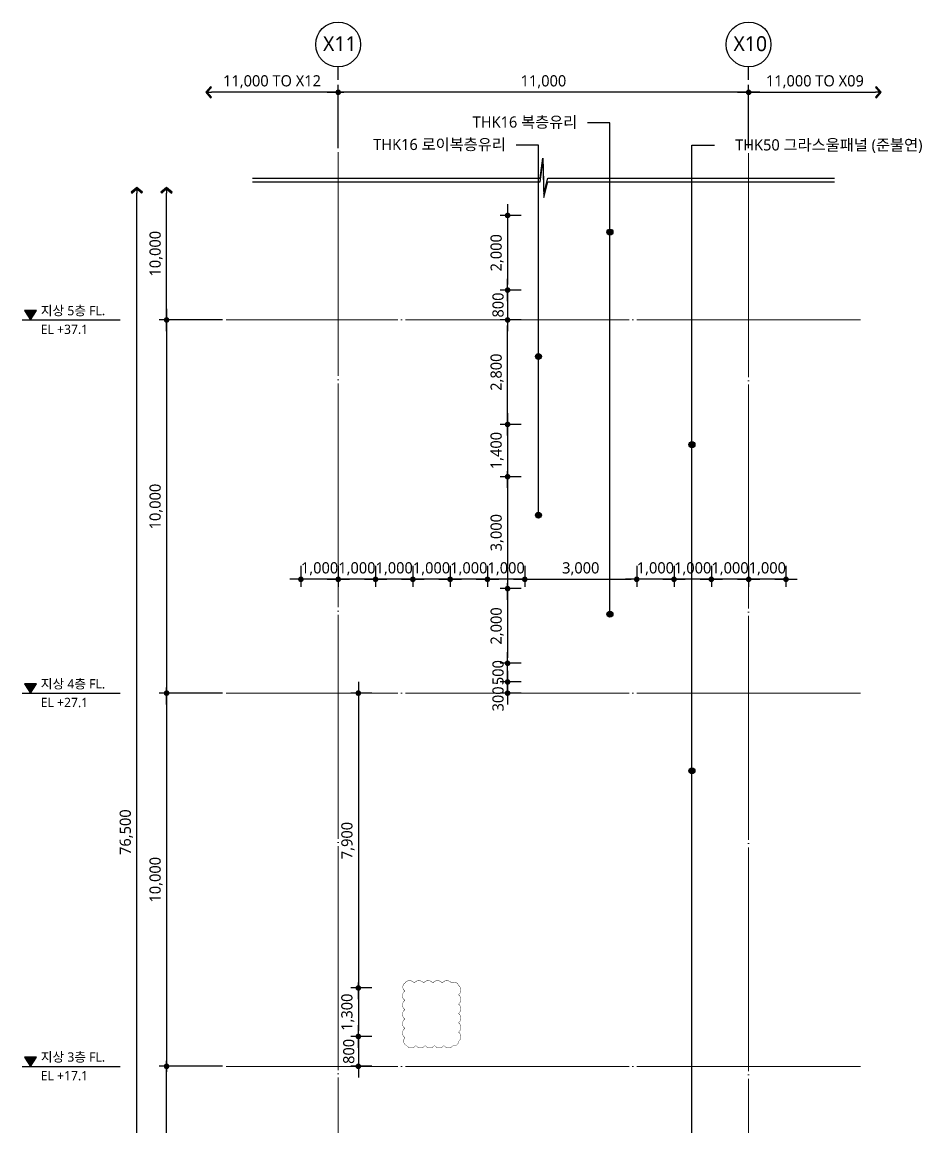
# Model space of a CAD drawing. Header units: millimetres. Extents: x -420989 to -259189, y -1306565 to -1134794.
# Drawn here: x -399923 to -375807, y -1283467 to -1253862 of the extents above; entities that cross this region are included whole.
import ezdxf
from ezdxf.enums import TextEntityAlignment as Align

# ---------------------------------------------------------------- set-up
doc = ezdxf.new("R2010")
doc.units = ezdxf.units.MM
doc.header["$LTSCALE"] = 100
doc.header["$MEASUREMENT"] = 0
doc.linetypes.add('CEN', pattern=[62, 60, -1, 0, -1])
doc.layers.get('0').update_dxf_attribs({"linetype": 'CONTINUOUS'})
for name, color, linetype in [('7-지시선', 7, 'CONTINUOUS'), ('A-DIMS', 7, 'CONTINUOUS'), ('AA-SYMB', 1, 'CONTINUOUS'), ('SYMB', 7, 'CONTINUOUS'), ('TEXT', 4, 'CONTINUOUS')]:
    doc.layers.add(name, color=color, linetype=linetype)
for name, color, linetype, lineweight in [('A-AXIS-BUBL', 7, 'CONTINUOUS', 25), ('A-AXIS-LINE', 1, 'CEN', 15), ('A-MKXS-TEXT1', 3, 'CONTINUOUS', 25), ('A-MKXX-SYMB', 7, 'CONTINUOUS', 25), ('A-XXXX-SYMB', 7, 'CONTINUOUS', 25), ('A-XXXX-TXT2', 3, 'CONTINUOUS', 25), ('REV-202205', 20, 'CONTINUOUS', 25)]:
    doc.layers.add(name, color=color, linetype=linetype, lineweight=lineweight)
doc.styles.add('HY울릉도L', font='')
doc.styles.add('맑은고딕', font='malgun.ttf')
doc.styles.get('HY울릉도L').set_extended_font_data('HYwulM')
doc.dimstyles.new('CDIM', dxfattribs={"dimtxt": 3, "dimasz": 1.5, "dimexe": 2, "dimexo": 1, "dimgap": 1, "dimtad": 1, "dimdec": 0, "dimrnd": 0.5, "dimzin": 0, "dimdsep": 32, "dimlunit": 6, "dimtxsty": 'HY울릉도L', "dimblk1": '_CIDOT', "dimblk2": '_CIDOT', "dimsah": 1, "dimcen": 5.5, "dimclrd": 2, "dimclre": 2, "dimclrt": 7, "dimadec": 0, "dimazin": 0, "dimtfac": 1, "dimtdec": 0, "dimtix": 1, "dimtmove": 2, "dimatfit": 1, "dimldrblk": '_CIDOT', "dimfxl": 1, "dimtolj": 1, "dimtzin": 0, "dimlwd": -1, "dimarcsym": 0})

# ---------------------------------------------------------------- blocks, each defined once
blk = doc.blocks.new('입단면LEVEL1')
at = {"layer": 'SYMB', "linetype": 'ByBlock'}
blk.add_line((0, 0), (26.26, 0), dxfattribs=at)
blk.add_lwpolyline([(0.64, 2.5), (2.24, 0), (3.84, 2.5)], close=True, dxfattribs=at)
blk.add_solid([(0.64, 2.5), (3.84, 2.5), (2.24, 0)], dxfattribs=at)
at = {"layer": 'TEXT', "style": '맑은고딕'}
for tag, p in [('층레벨', (5.03, 1.28)), ('LEVEL', (5.85, -2.99))]:
    blk.add_attdef(tag, p, '', height=2.5, dxfattribs=at)
blk = doc.blocks.new('_CIDOT')
at = {"color": 0, "linetype": 'ByBlock'}
blk.add_line((2, 0), (-1, 0), dxfattribs=at)
at = {"color": 0, "linetype": 'ByBlock', "const_width": 0.5}
blk.add_lwpolyline([(-0.25, 0, 1), (0.25, 0, 1)], format="xyb", close=True, dxfattribs=at)
blk = doc.blocks.new('ARROW2')
blk.add_lwpolyline([(-1, 0.87), (-0.26, 0), (-1, -0.87), (-0.85, -1), (0, 0), (-0.85, 1)], close=True)
for points in [[(-1, 0.87), (-0.85, 1), (-0.26, 0), (0, 0)], [(-0.26, 0), (0, 0), (-1, -0.87), (-0.85, -1)]]:
    blk.add_solid(points)
at = {"layer": 'A-XXXX-SYMB'}
blk.add_line((0, 0), (-1, 0), dxfattribs=at)
blk = doc.blocks.new('*D366')
at = {"layer": 'A-DIMS', "transparency": 16777216}
blk.add_line((-396850, -1292694), (-396850, -1258444), dxfattribs=at)
at = {"layer": 'A-DIMS', "lineweight": -2, "transparency": 16777216}
blk.add_line((-394550, -1292844), (-397050, -1292844), dxfattribs=at)
at = {"layer": 'A-DIMS', "transparency": 16777216, "xscale": 150, "yscale": 150, "zscale": 150}
for name, p, rotation in [('ARROW2', (-396850, -1258294), 90), ('_CIDOT', (-396850, -1292844), 270)]:
    blk.add_blockref(name, p, dxfattribs=dict(at, rotation=rotation))
at = {"layer": 'A-DIMS', "color": 3, "transparency": 16777216, "insert": (-397131, -1275569), "char_height": 300, "attachment_point": 5, "rotation": 90, "style": '맑은고딕'}
blk.add_mtext('\\A1;76,500', dxfattribs=at)
blk = doc.blocks.new('*D367')
at = {"layer": 'A-DIMS', "lineweight": -2, "transparency": 16777216}
for p, q in [((-394550, -1271844), (-396250, -1271844)), ((-394550, -1281844), (-396250, -1281844))]:
    blk.add_line(p, q, dxfattribs=at)
at = {"layer": 'A-DIMS', "transparency": 16777216}
blk.add_line((-396050, -1271994), (-396050, -1281694), dxfattribs=at)
at = {"layer": 'A-DIMS', "transparency": 16777216, "xscale": 150, "yscale": 150, "zscale": 150}
for p, rotation in [((-396050, -1271844), 90), ((-396050, -1281844), 270)]:
    blk.add_blockref('_CIDOT', p, dxfattribs=dict(at, rotation=rotation))
at = {"layer": 'A-DIMS', "color": 3, "transparency": 16777216, "insert": (-396331, -1276844), "char_height": 300, "attachment_point": 5, "rotation": 90, "style": '맑은고딕'}
blk.add_mtext('\\A1;10,000', dxfattribs=at)
blk = doc.blocks.new('*D368')
at = {"layer": 'A-DIMS', "lineweight": -2, "transparency": 16777216}
for p, q in [((-394550, -1261844), (-396250, -1261844)), ((-394550, -1271844), (-396250, -1271844))]:
    blk.add_line(p, q, dxfattribs=at)
at = {"layer": 'A-DIMS', "transparency": 16777216}
blk.add_line((-396050, -1261994), (-396050, -1271694), dxfattribs=at)
at = {"layer": 'A-DIMS', "transparency": 16777216, "xscale": 150, "yscale": 150, "zscale": 150}
for p, rotation in [((-396050, -1261844), 90), ((-396050, -1271844), 270)]:
    blk.add_blockref('_CIDOT', p, dxfattribs=dict(at, rotation=rotation))
at = {"layer": 'A-DIMS', "color": 3, "transparency": 16777216, "insert": (-396331, -1266844), "char_height": 300, "attachment_point": 5, "rotation": 90, "style": '맑은고딕'}
blk.add_mtext('\\A1;10,000', dxfattribs=at)
blk = doc.blocks.new('*D369')
at = {"layer": 'A-DIMS', "transparency": 16777216}
for p, q in [((-386911, -1270894), (-386911, -1270744)), ((-386911, -1271544), (-386911, -1271044)), ((-386911, -1271694), (-386911, -1271844))]:
    blk.add_line(p, q, dxfattribs=at)
at = {"layer": 'A-DIMS', "lineweight": -2, "transparency": 16777216}
for p, q in [((-386550, -1271044), (-387111, -1271044)), ((-386550, -1271544), (-387111, -1271544))]:
    blk.add_line(p, q, dxfattribs=at)
at = {"layer": 'A-DIMS', "transparency": 16777216, "xscale": 150, "yscale": 150, "zscale": 150}
for p, rotation in [((-386911, -1271044), 270), ((-386911, -1271544), 90)]:
    blk.add_blockref('_CIDOT', p, dxfattribs=dict(at, rotation=rotation))
at = {"layer": 'A-DIMS', "color": 3, "transparency": 16777216, "insert": (-387166, -1271294), "char_height": 300, "attachment_point": 5, "rotation": 90, "style": '맑은고딕'}
blk.add_mtext('\\A1;500', dxfattribs=at)
blk = doc.blocks.new('*D370')
at = {"layer": 'A-DIMS', "lineweight": -2, "transparency": 16777216}
for p, q in [((-386550, -1269044), (-387111, -1269044)), ((-386550, -1271044), (-387111, -1271044))]:
    blk.add_line(p, q, dxfattribs=at)
at = {"layer": 'A-DIMS', "transparency": 16777216}
blk.add_line((-386911, -1269194), (-386911, -1270894), dxfattribs=at)
at = {"layer": 'A-DIMS', "transparency": 16777216, "xscale": 150, "yscale": 150, "zscale": 150}
for p, rotation in [((-386911, -1269044), 89.99934910431641), ((-386911, -1271044), 269.9993491043164)]:
    blk.add_blockref('_CIDOT', p, dxfattribs=dict(at, rotation=rotation))
at = {"layer": 'A-DIMS', "color": 3, "transparency": 16777216, "insert": (-387191, -1270044), "char_height": 300, "attachment_point": 5, "rotation": 89.9993, "style": '맑은고딕'}
blk.add_mtext('\\A1;2,000', dxfattribs=at)
blk = doc.blocks.new('*D373')
at = {"layer": 'A-DIMS', "transparency": 16777216}
blk.add_line((-396050, -1261694), (-396050, -1258444), dxfattribs=at)
at = {"layer": 'A-DIMS', "lineweight": -2, "transparency": 16777216}
blk.add_line((-394550, -1261844), (-396250, -1261844), dxfattribs=at)
at = {"layer": 'A-DIMS', "transparency": 16777216, "xscale": 150, "yscale": 150, "zscale": 150}
for name, p, rotation in [('ARROW2', (-396050, -1258294), 90), ('_CIDOT', (-396050, -1261844), 270)]:
    blk.add_blockref(name, p, dxfattribs=dict(at, rotation=rotation))
at = {"layer": 'A-DIMS', "color": 3, "transparency": 16777216, "insert": (-396331, -1260069), "char_height": 300, "attachment_point": 5, "rotation": 90, "style": '맑은고딕'}
blk.add_mtext('\\A1;10,000', dxfattribs=at)
blk = doc.blocks.new('*D374')
at = {"layer": 'A-DIMS', "lineweight": -2, "transparency": 16777216}
for p, q in [((-386550, -1266044), (-387111, -1266044)), ((-386550, -1269044), (-387111, -1269044))]:
    blk.add_line(p, q, dxfattribs=at)
at = {"layer": 'A-DIMS', "transparency": 16777216}
blk.add_line((-386911, -1266194), (-386911, -1268894), dxfattribs=at)
at = {"layer": 'A-DIMS', "transparency": 16777216, "xscale": 150, "yscale": 150, "zscale": 150}
for p, rotation in [((-386911, -1266044), 89.99934910431641), ((-386911, -1269044), 269.9993491043164)]:
    blk.add_blockref('_CIDOT', p, dxfattribs=dict(at, rotation=rotation))
at = {"layer": 'A-DIMS', "color": 3, "transparency": 16777216, "insert": (-387191, -1267544), "char_height": 300, "attachment_point": 5, "rotation": 89.9993, "style": '맑은고딕'}
blk.add_mtext('\\A1;3,000', dxfattribs=at)
blk = doc.blocks.new('*D375')
at = {"layer": 'A-DIMS', "lineweight": -2, "transparency": 16777216}
for p, q in [((-386550, -1264644), (-387111, -1264644)), ((-386550, -1266044), (-387111, -1266044))]:
    blk.add_line(p, q, dxfattribs=at)
at = {"layer": 'A-DIMS', "transparency": 16777216}
blk.add_line((-386911, -1264794), (-386911, -1265894), dxfattribs=at)
at = {"layer": 'A-DIMS', "transparency": 16777216, "xscale": 150, "yscale": 150, "zscale": 150}
for p, rotation in [((-386911, -1264644), 89.99934910431641), ((-386911, -1266044), 269.9993491043164)]:
    blk.add_blockref('_CIDOT', p, dxfattribs=dict(at, rotation=rotation))
at = {"layer": 'A-DIMS', "color": 3, "transparency": 16777216, "insert": (-387192, -1265344), "char_height": 300, "attachment_point": 5, "rotation": 89.9993, "style": '맑은고딕'}
blk.add_mtext('\\A1;1,400', dxfattribs=at)
blk = doc.blocks.new('*D376')
at = {"layer": 'A-DIMS', "lineweight": -2, "transparency": 16777216}
for p, q in [((-386550, -1261844), (-387111, -1261844)), ((-386550, -1264644), (-387111, -1264644))]:
    blk.add_line(p, q, dxfattribs=at)
at = {"layer": 'A-DIMS', "transparency": 16777216}
blk.add_line((-386911, -1264494), (-386911, -1261994), dxfattribs=at)
at = {"layer": 'A-DIMS', "transparency": 16777216, "xscale": 150, "yscale": 150, "zscale": 150}
for p, rotation in [((-386911, -1261844), 90), ((-386911, -1264644), 270)]:
    blk.add_blockref('_CIDOT', p, dxfattribs=dict(at, rotation=rotation))
at = {"layer": 'A-DIMS', "color": 3, "transparency": 16777216, "insert": (-387191, -1263244), "char_height": 300, "attachment_point": 5, "rotation": 90, "style": '맑은고딕'}
blk.add_mtext('\\A1;2,800', dxfattribs=at)
blk = doc.blocks.new('*D377')
at = {"layer": 'A-DIMS', "lineweight": -2, "transparency": 16777216}
for p, q in [((-386550, -1259044), (-387111, -1259044)), ((-386550, -1261044), (-387111, -1261044))]:
    blk.add_line(p, q, dxfattribs=at)
at = {"layer": 'A-DIMS', "transparency": 16777216}
blk.add_line((-386911, -1259194), (-386911, -1260894), dxfattribs=at)
at = {"layer": 'A-DIMS', "transparency": 16777216, "xscale": 150, "yscale": 150, "zscale": 150}
for p, rotation in [((-386911, -1259044), 89.99934910431641), ((-386911, -1261044), 269.9993491043164)]:
    blk.add_blockref('_CIDOT', p, dxfattribs=dict(at, rotation=rotation))
at = {"layer": 'A-DIMS', "color": 3, "transparency": 16777216, "insert": (-387191, -1260044), "char_height": 300, "attachment_point": 5, "rotation": 89.9993, "style": '맑은고딕'}
blk.add_mtext('\\A1;2,000', dxfattribs=at)
blk = doc.blocks.new('*D378')
at = {"layer": 'A-DIMS', "lineweight": -2, "transparency": 16777216}
for p, q in [((-391450, -1257244), (-391450, -1255544)), ((-380450, -1257244), (-380450, -1255544))]:
    blk.add_line(p, q, dxfattribs=at)
at = {"layer": 'A-DIMS', "transparency": 16777216}
blk.add_line((-380600, -1255744), (-391300, -1255744), dxfattribs=at)
at = {"layer": 'A-DIMS', "transparency": 16777216, "xscale": 150, "yscale": 150, "zscale": 150, "rotation": 180}
blk.add_blockref('_CIDOT', (-391450, -1255744), dxfattribs=at)
at = {"layer": 'A-DIMS', "transparency": 16777216, "xscale": 150, "yscale": 150, "zscale": 150}
blk.add_blockref('_CIDOT', (-380450, -1255744), dxfattribs=at)
at = {"layer": 'A-DIMS', "color": 3, "transparency": 16777216, "insert": (-385950, -1255463), "char_height": 300, "attachment_point": 5, "style": '맑은고딕'}
blk.add_mtext('\\A1;11,000', dxfattribs=at)
blk = doc.blocks.new('*D379')
at = {"layer": 'A-DIMS', "lineweight": -2, "transparency": 16777216}
for p, q in [((-383450, -1268434), (-383450, -1268994)), ((-382450, -1268434), (-382450, -1268994))]:
    blk.add_line(p, q, dxfattribs=at)
at = {"layer": 'A-DIMS', "transparency": 16777216}
for p, q in [((-383600, -1268794), (-383750, -1268794)), ((-382450, -1268794), (-383450, -1268794)), ((-382300, -1268794), (-382150, -1268794))]:
    blk.add_line(p, q, dxfattribs=at)
at = {"layer": 'A-DIMS', "transparency": 16777216, "xscale": 150, "yscale": 150, "zscale": 150}
blk.add_blockref('_CIDOT', (-383450, -1268794), dxfattribs=at)
at = {"layer": 'A-DIMS', "transparency": 16777216, "xscale": 150, "yscale": 150, "zscale": 150, "rotation": 180}
blk.add_blockref('_CIDOT', (-382450, -1268794), dxfattribs=at)
at = {"layer": 'A-DIMS', "color": 3, "transparency": 16777216, "insert": (-382950, -1268513), "char_height": 300, "attachment_point": 5, "style": '맑은고딕'}
blk.add_mtext('\\A1;1,000', dxfattribs=at)
blk = doc.blocks.new('*D380')
at = {"layer": 'A-DIMS', "lineweight": -2, "transparency": 16777216}
for p, q in [((-386450, -1268434), (-386450, -1268994)), ((-383450, -1268434), (-383450, -1268994))]:
    blk.add_line(p, q, dxfattribs=at)
at = {"layer": 'A-DIMS', "transparency": 16777216}
blk.add_line((-386300, -1268794), (-383600, -1268794), dxfattribs=at)
at = {"layer": 'A-DIMS', "transparency": 16777216, "xscale": 150, "yscale": 150, "zscale": 150, "rotation": 180}
blk.add_blockref('_CIDOT', (-386450, -1268794), dxfattribs=at)
at = {"layer": 'A-DIMS', "transparency": 16777216, "xscale": 150, "yscale": 150, "zscale": 150}
blk.add_blockref('_CIDOT', (-383450, -1268794), dxfattribs=at)
at = {"layer": 'A-DIMS', "color": 3, "transparency": 16777216, "insert": (-384950, -1268514), "char_height": 300, "attachment_point": 5, "style": '맑은고딕'}
blk.add_mtext('\\A1;3,000', dxfattribs=at)
blk = doc.blocks.new('*D381')
at = {"layer": 'A-DIMS', "lineweight": -2, "transparency": 16777216}
for p, q in [((-382450, -1268434), (-382450, -1268994)), ((-381450, -1268434), (-381450, -1268994))]:
    blk.add_line(p, q, dxfattribs=at)
at = {"layer": 'A-DIMS', "transparency": 16777216}
for p, q in [((-382600, -1268794), (-382750, -1268794)), ((-381450, -1268794), (-382450, -1268794)), ((-381300, -1268794), (-381150, -1268794))]:
    blk.add_line(p, q, dxfattribs=at)
at = {"layer": 'A-DIMS', "transparency": 16777216, "xscale": 150, "yscale": 150, "zscale": 150}
blk.add_blockref('_CIDOT', (-382450, -1268794), dxfattribs=at)
at = {"layer": 'A-DIMS', "transparency": 16777216, "xscale": 150, "yscale": 150, "zscale": 150, "rotation": 180}
blk.add_blockref('_CIDOT', (-381450, -1268794), dxfattribs=at)
at = {"layer": 'A-DIMS', "color": 3, "transparency": 16777216, "insert": (-381950, -1268513), "char_height": 300, "attachment_point": 5, "style": '맑은고딕'}
blk.add_mtext('\\A1;1,000', dxfattribs=at)
blk = doc.blocks.new('*D382')
at = {"layer": 'A-DIMS', "lineweight": -2, "transparency": 16777216}
for p, q in [((-381450, -1268434), (-381450, -1268994)), ((-380450, -1268434), (-380450, -1268994))]:
    blk.add_line(p, q, dxfattribs=at)
at = {"layer": 'A-DIMS', "transparency": 16777216}
for p, q in [((-381600, -1268794), (-381750, -1268794)), ((-380450, -1268794), (-381450, -1268794)), ((-380300, -1268794), (-380150, -1268794))]:
    blk.add_line(p, q, dxfattribs=at)
at = {"layer": 'A-DIMS', "transparency": 16777216, "xscale": 150, "yscale": 150, "zscale": 150}
blk.add_blockref('_CIDOT', (-381450, -1268794), dxfattribs=at)
at = {"layer": 'A-DIMS', "transparency": 16777216, "xscale": 150, "yscale": 150, "zscale": 150, "rotation": 180}
blk.add_blockref('_CIDOT', (-380450, -1268794), dxfattribs=at)
at = {"layer": 'A-DIMS', "color": 3, "transparency": 16777216, "insert": (-380950, -1268513), "char_height": 300, "attachment_point": 5, "style": '맑은고딕'}
blk.add_mtext('\\A1;1,000', dxfattribs=at)
blk = doc.blocks.new('*D383')
at = {"layer": 'A-DIMS', "lineweight": -2, "transparency": 16777216}
for p, q in [((-380450, -1268434), (-380450, -1268994)), ((-379450, -1268434), (-379450, -1268994))]:
    blk.add_line(p, q, dxfattribs=at)
at = {"layer": 'A-DIMS', "transparency": 16777216}
for p, q in [((-380600, -1268794), (-380750, -1268794)), ((-379450, -1268794), (-380450, -1268794)), ((-379300, -1268794), (-379150, -1268794))]:
    blk.add_line(p, q, dxfattribs=at)
at = {"layer": 'A-DIMS', "transparency": 16777216, "xscale": 150, "yscale": 150, "zscale": 150}
blk.add_blockref('_CIDOT', (-380450, -1268794), dxfattribs=at)
at = {"layer": 'A-DIMS', "transparency": 16777216, "xscale": 150, "yscale": 150, "zscale": 150, "rotation": 180}
blk.add_blockref('_CIDOT', (-379450, -1268794), dxfattribs=at)
at = {"layer": 'A-DIMS', "color": 3, "transparency": 16777216, "insert": (-379950, -1268513), "char_height": 300, "attachment_point": 5, "style": '맑은고딕'}
blk.add_mtext('\\A1;1,000', dxfattribs=at)
blk = doc.blocks.new('*D384')
at = {"layer": 'A-DIMS', "lineweight": -2, "transparency": 16777216}
for p, q in [((-390450, -1268434), (-390450, -1268994)), ((-389450, -1268434), (-389450, -1268994))]:
    blk.add_line(p, q, dxfattribs=at)
at = {"layer": 'A-DIMS', "transparency": 16777216}
for p, q in [((-390600, -1268794), (-390750, -1268794)), ((-389450, -1268794), (-390450, -1268794)), ((-389300, -1268794), (-389150, -1268794))]:
    blk.add_line(p, q, dxfattribs=at)
at = {"layer": 'A-DIMS', "transparency": 16777216, "xscale": 150, "yscale": 150, "zscale": 150}
blk.add_blockref('_CIDOT', (-390450, -1268794), dxfattribs=at)
at = {"layer": 'A-DIMS', "transparency": 16777216, "xscale": 150, "yscale": 150, "zscale": 150, "rotation": 180}
blk.add_blockref('_CIDOT', (-389450, -1268794), dxfattribs=at)
at = {"layer": 'A-DIMS', "color": 3, "transparency": 16777216, "insert": (-389950, -1268513), "char_height": 300, "attachment_point": 5, "style": '맑은고딕'}
blk.add_mtext('\\A1;1,000', dxfattribs=at)
blk = doc.blocks.new('*D385')
at = {"layer": 'A-DIMS', "lineweight": -2, "transparency": 16777216}
for p, q in [((-389450, -1268434), (-389450, -1268994)), ((-388450, -1268434), (-388450, -1268994))]:
    blk.add_line(p, q, dxfattribs=at)
at = {"layer": 'A-DIMS', "transparency": 16777216}
for p, q in [((-389600, -1268794), (-389750, -1268794)), ((-388450, -1268794), (-389450, -1268794)), ((-388300, -1268794), (-388150, -1268794))]:
    blk.add_line(p, q, dxfattribs=at)
at = {"layer": 'A-DIMS', "transparency": 16777216, "xscale": 150, "yscale": 150, "zscale": 150}
blk.add_blockref('_CIDOT', (-389450, -1268794), dxfattribs=at)
at = {"layer": 'A-DIMS', "transparency": 16777216, "xscale": 150, "yscale": 150, "zscale": 150, "rotation": 180}
blk.add_blockref('_CIDOT', (-388450, -1268794), dxfattribs=at)
at = {"layer": 'A-DIMS', "color": 3, "transparency": 16777216, "insert": (-388950, -1268513), "char_height": 300, "attachment_point": 5, "style": '맑은고딕'}
blk.add_mtext('\\A1;1,000', dxfattribs=at)
blk = doc.blocks.new('*D386')
at = {"layer": 'A-DIMS', "lineweight": -2, "transparency": 16777216}
for p, q in [((-388450, -1268434), (-388450, -1268994)), ((-387450, -1268434), (-387450, -1268994))]:
    blk.add_line(p, q, dxfattribs=at)
at = {"layer": 'A-DIMS', "transparency": 16777216}
for p, q in [((-388600, -1268794), (-388750, -1268794)), ((-387450, -1268794), (-388450, -1268794)), ((-387300, -1268794), (-387150, -1268794))]:
    blk.add_line(p, q, dxfattribs=at)
at = {"layer": 'A-DIMS', "transparency": 16777216, "xscale": 150, "yscale": 150, "zscale": 150}
blk.add_blockref('_CIDOT', (-388450, -1268794), dxfattribs=at)
at = {"layer": 'A-DIMS', "transparency": 16777216, "xscale": 150, "yscale": 150, "zscale": 150, "rotation": 180}
blk.add_blockref('_CIDOT', (-387450, -1268794), dxfattribs=at)
at = {"layer": 'A-DIMS', "color": 3, "transparency": 16777216, "insert": (-387950, -1268513), "char_height": 300, "attachment_point": 5, "style": '맑은고딕'}
blk.add_mtext('\\A1;1,000', dxfattribs=at)
blk = doc.blocks.new('*D403')
at = {"layer": 'A-DIMS', "transparency": 16777216}
for p, q in [((-386911, -1271394), (-386911, -1271244)), ((-386911, -1271544), (-386911, -1271844)), ((-386911, -1271994), (-386911, -1272144))]:
    blk.add_line(p, q, dxfattribs=at)
at = {"layer": 'A-DIMS', "lineweight": -2, "transparency": 16777216}
for p, q in [((-386550, -1271544), (-387111, -1271544)), ((-386550, -1271844), (-387111, -1271844))]:
    blk.add_line(p, q, dxfattribs=at)
at = {"layer": 'A-DIMS', "transparency": 16777216, "xscale": 150, "yscale": 150, "zscale": 150}
for p, rotation in [((-386911, -1271544), 270), ((-386911, -1271844), 90)]:
    blk.add_blockref('_CIDOT', p, dxfattribs=dict(at, rotation=rotation))
at = {"layer": 'A-DIMS', "color": 3, "transparency": 16777216, "insert": (-387166, -1271999), "char_height": 300, "attachment_point": 5, "rotation": 90, "style": '맑은고딕'}
blk.add_mtext('\\A1;300', dxfattribs=at)
blk = doc.blocks.new('*D404')
at = {"layer": 'A-DIMS', "lineweight": -2, "transparency": 16777216}
for p, q in [((-391450, -1268434), (-391450, -1268994)), ((-390450, -1268434), (-390450, -1268994))]:
    blk.add_line(p, q, dxfattribs=at)
at = {"layer": 'A-DIMS', "transparency": 16777216}
for p, q in [((-391600, -1268794), (-391750, -1268794)), ((-390450, -1268794), (-391450, -1268794)), ((-390300, -1268794), (-390150, -1268794))]:
    blk.add_line(p, q, dxfattribs=at)
at = {"layer": 'A-DIMS', "transparency": 16777216, "xscale": 150, "yscale": 150, "zscale": 150}
blk.add_blockref('_CIDOT', (-391450, -1268794), dxfattribs=at)
at = {"layer": 'A-DIMS', "transparency": 16777216, "xscale": 150, "yscale": 150, "zscale": 150, "rotation": 180}
blk.add_blockref('_CIDOT', (-390450, -1268794), dxfattribs=at)
at = {"layer": 'A-DIMS', "color": 3, "transparency": 16777216, "insert": (-390950, -1268513), "char_height": 300, "attachment_point": 5, "style": '맑은고딕'}
blk.add_mtext('\\A1;1,000', dxfattribs=at)
blk = doc.blocks.new('*D405')
at = {"layer": 'A-DIMS', "lineweight": -2, "transparency": 16777216}
for p, q in [((-392450, -1268434), (-392450, -1268994)), ((-391450, -1268434), (-391450, -1268994))]:
    blk.add_line(p, q, dxfattribs=at)
at = {"layer": 'A-DIMS', "transparency": 16777216}
for p, q in [((-392600, -1268794), (-392750, -1268794)), ((-391450, -1268794), (-392450, -1268794)), ((-391300, -1268794), (-391150, -1268794))]:
    blk.add_line(p, q, dxfattribs=at)
at = {"layer": 'A-DIMS', "transparency": 16777216, "xscale": 150, "yscale": 150, "zscale": 150}
blk.add_blockref('_CIDOT', (-392450, -1268794), dxfattribs=at)
at = {"layer": 'A-DIMS', "transparency": 16777216, "xscale": 150, "yscale": 150, "zscale": 150, "rotation": 180}
blk.add_blockref('_CIDOT', (-391450, -1268794), dxfattribs=at)
at = {"layer": 'A-DIMS', "color": 3, "transparency": 16777216, "insert": (-391950, -1268513), "char_height": 300, "attachment_point": 5, "style": '맑은고딕'}
blk.add_mtext('\\A1;1,000', dxfattribs=at)
blk = doc.blocks.new('*D362')
at = {"layer": 'A-DIMS', "lineweight": -2, "transparency": 16777216}
blk.add_line((-380450, -1257244), (-380450, -1255544), dxfattribs=at)
at = {"layer": 'A-DIMS', "transparency": 16777216}
blk.add_line((-380300, -1255744), (-377050, -1255744), dxfattribs=at)
at = {"layer": 'A-DIMS', "transparency": 16777216, "xscale": 150, "yscale": 150, "zscale": 150, "rotation": 180}
blk.add_blockref('_CIDOT', (-380450, -1255744), dxfattribs=at)
at = {"layer": 'A-DIMS', "transparency": 16777216, "xscale": 150, "yscale": 150, "zscale": 150}
blk.add_blockref('ARROW2', (-376900, -1255744), dxfattribs=at)
at = {"layer": 'A-DIMS', "color": 3, "transparency": 16777216, "insert": (-378675, -1255463), "char_height": 300, "attachment_point": 5, "style": '맑은고딕'}
blk.add_mtext('\\A1;11,000 TO X09', dxfattribs=at)
blk = doc.blocks.new('*D363')
at = {"layer": 'A-DIMS', "transparency": 16777216}
blk.add_line((-391600, -1255744), (-394850, -1255744), dxfattribs=at)
at = {"layer": 'A-DIMS', "lineweight": -2, "transparency": 16777216}
blk.add_line((-391450, -1257244), (-391450, -1255544), dxfattribs=at)
at = {"layer": 'A-DIMS', "transparency": 16777216, "xscale": 150, "yscale": 150, "zscale": 150, "rotation": 180}
blk.add_blockref('ARROW2', (-395000, -1255744), dxfattribs=at)
at = {"layer": 'A-DIMS', "transparency": 16777216, "xscale": 150, "yscale": 150, "zscale": 150}
blk.add_blockref('_CIDOT', (-391450, -1255744), dxfattribs=at)
at = {"layer": 'A-DIMS', "color": 3, "transparency": 16777216, "insert": (-393225, -1255463), "char_height": 300, "attachment_point": 5, "style": '맑은고딕'}
blk.add_mtext('\\A1;11,000 TO X12', dxfattribs=at)
blk = doc.blocks.new('*D364')
at = {"layer": 'A-DIMS', "transparency": 16777216}
for p, q in [((-386911, -1260894), (-386911, -1260744)), ((-386911, -1261044), (-386911, -1261844)), ((-386911, -1261994), (-386911, -1262144))]:
    blk.add_line(p, q, dxfattribs=at)
at = {"layer": 'A-DIMS', "lineweight": -2, "transparency": 16777216}
for p, q in [((-386550, -1261044), (-387111, -1261044)), ((-386550, -1261844), (-387111, -1261844))]:
    blk.add_line(p, q, dxfattribs=at)
at = {"layer": 'A-DIMS', "transparency": 16777216, "xscale": 150, "yscale": 150, "zscale": 150}
for p, rotation in [((-386911, -1261044), 269.9993491043164), ((-386911, -1261844), 89.99934910431644)]:
    blk.add_blockref('_CIDOT', p, dxfattribs=dict(at, rotation=rotation))
at = {"layer": 'A-DIMS', "color": 3, "transparency": 16777216, "insert": (-387166, -1261444), "char_height": 300, "attachment_point": 5, "rotation": 89.9993, "style": '맑은고딕'}
blk.add_mtext('\\A1;800', dxfattribs=at)
blk = doc.blocks.new('*D302')
at = {"layer": 'A-DIMS', "lineweight": -2, "transparency": 16777216}
for p, q in [((-394550, -1281844), (-396250, -1281844)), ((-394550, -1287594), (-396250, -1287594))]:
    blk.add_line(p, q, dxfattribs=at)
at = {"layer": 'A-DIMS', "transparency": 16777216}
blk.add_line((-396050, -1287444), (-396050, -1281994), dxfattribs=at)
at = {"layer": 'A-DIMS', "transparency": 16777216, "xscale": 150, "yscale": 150, "zscale": 150}
for p, rotation in [((-396050, -1281844), 90), ((-396050, -1287594), 270)]:
    blk.add_blockref('_CIDOT', p, dxfattribs=dict(at, rotation=rotation))
at = {"layer": 'A-DIMS', "color": 3, "transparency": 16777216, "insert": (-396331, -1284719), "char_height": 300, "attachment_point": 5, "rotation": 90, "style": '맑은고딕'}
blk.add_mtext('\\A1;5,750', dxfattribs=at)
blk = doc.blocks.new('*D298')
at = {"layer": 'A-DIMS', "lineweight": -2, "transparency": 16777216}
for p, q in [((-387450, -1268434), (-387450, -1268994)), ((-386450, -1268434), (-386450, -1268994))]:
    blk.add_line(p, q, dxfattribs=at)
at = {"layer": 'A-DIMS', "transparency": 16777216}
for p, q in [((-387600, -1268794), (-387750, -1268794)), ((-386450, -1268794), (-387450, -1268794)), ((-386300, -1268794), (-386150, -1268794))]:
    blk.add_line(p, q, dxfattribs=at)
at = {"layer": 'A-DIMS', "transparency": 16777216, "xscale": 150, "yscale": 150, "zscale": 150}
blk.add_blockref('_CIDOT', (-387450, -1268794), dxfattribs=at)
at = {"layer": 'A-DIMS', "transparency": 16777216, "xscale": 150, "yscale": 150, "zscale": 150, "rotation": 180}
blk.add_blockref('_CIDOT', (-386450, -1268794), dxfattribs=at)
at = {"layer": 'A-DIMS', "color": 3, "transparency": 16777216, "insert": (-386950, -1268513), "char_height": 300, "attachment_point": 5, "style": '맑은고딕'}
blk.add_mtext('\\A1;1,000', dxfattribs=at)
blk = doc.blocks.new('*D299')
at = {"layer": 'A-DIMS', "transparency": 16777216}
for p, q in [((-390911, -1280894), (-390911, -1280744)), ((-390911, -1281044), (-390911, -1281844)), ((-390911, -1281994), (-390911, -1282144))]:
    blk.add_line(p, q, dxfattribs=at)
at = {"layer": 'A-DIMS', "lineweight": -2, "transparency": 16777216}
for p, q in [((-390550, -1281044), (-391111, -1281044)), ((-390550, -1281844), (-391111, -1281844))]:
    blk.add_line(p, q, dxfattribs=at)
at = {"layer": 'A-DIMS', "transparency": 16777216, "xscale": 150, "yscale": 150, "zscale": 150}
for p, rotation in [((-390911, -1281044), 270), ((-390911, -1281844), 90)]:
    blk.add_blockref('_CIDOT', p, dxfattribs=dict(at, rotation=rotation))
at = {"layer": 'A-DIMS', "color": 3, "transparency": 16777216, "insert": (-391166, -1281444), "char_height": 300, "attachment_point": 5, "rotation": 90, "style": '맑은고딕'}
blk.add_mtext('\\A1;800', dxfattribs=at)
blk = doc.blocks.new('*D300')
at = {"layer": 'A-DIMS', "lineweight": -2, "transparency": 16777216}
for p, q in [((-390550, -1279744), (-391111, -1279744)), ((-390550, -1281044), (-391111, -1281044))]:
    blk.add_line(p, q, dxfattribs=at)
at = {"layer": 'A-DIMS', "transparency": 16777216}
blk.add_line((-390911, -1279894), (-390911, -1280894), dxfattribs=at)
at = {"layer": 'A-DIMS', "transparency": 16777216, "xscale": 150, "yscale": 150, "zscale": 150}
for p, rotation in [((-390911, -1279744), 90), ((-390911, -1281044), 270)]:
    blk.add_blockref('_CIDOT', p, dxfattribs=dict(at, rotation=rotation))
at = {"layer": 'A-DIMS', "color": 3, "transparency": 16777216, "insert": (-391192, -1280394), "char_height": 300, "attachment_point": 5, "rotation": 90, "style": '맑은고딕'}
blk.add_mtext('\\A1;1,300', dxfattribs=at)
blk = doc.blocks.new('*D301')
at = {"layer": 'A-DIMS', "lineweight": -2, "transparency": 16777216}
for p, q in [((-390550, -1271844), (-391111, -1271844)), ((-390550, -1279744), (-391111, -1279744))]:
    blk.add_line(p, q, dxfattribs=at)
at = {"layer": 'A-DIMS', "transparency": 16777216}
blk.add_line((-390911, -1271994), (-390911, -1279594), dxfattribs=at)
at = {"layer": 'A-DIMS', "transparency": 16777216, "xscale": 150, "yscale": 150, "zscale": 150}
for p, rotation in [((-390911, -1271844), 90), ((-390911, -1279744), 270)]:
    blk.add_blockref('_CIDOT', p, dxfattribs=dict(at, rotation=rotation))
at = {"layer": 'A-DIMS', "color": 3, "transparency": 16777216, "insert": (-391191, -1275794), "char_height": 300, "attachment_point": 5, "rotation": 90, "style": '맑은고딕'}
blk.add_mtext('\\A1;7,900', dxfattribs=at)

msp = doc.modelspace()

# ---------------------------------------------------------------- hatches: boundary and pattern name
at = {"layer": 'A-MKXX-SYMB'}
h = msp.add_hatch(color=256, dxfattribs=at)
edge = h.paths.add_edge_path()
edge.add_arc((-384168.5, -1259489.6), 80, 0, 360)
h = msp.add_hatch(color=256, dxfattribs=at)
edge = h.paths.add_edge_path()
edge.add_arc((-386082.8, -1262822.6), 80, 0, 360)
h = msp.add_hatch(color=256, dxfattribs=at)
edge = h.paths.add_edge_path()
edge.add_arc((-381969.3, -1265184.6), 80, 0, 360)
h = msp.add_hatch(color=256, dxfattribs=at)
edge = h.paths.add_edge_path()
edge.add_arc((-386082.8, -1267073.4), 80, 0, 360)
h = msp.add_hatch(color=256, dxfattribs=at)
edge = h.paths.add_edge_path()
edge.add_arc((-384168.5, -1269726.6), 80, 0, 360)
h = msp.add_hatch(color=256, dxfattribs=at)
edge = h.paths.add_edge_path()
edge.add_arc((-381969.3, -1273926.1), 80, 0, 360)

# ---------------------------------------------------------------- linework, layer by layer
at = {"layer": '7-지시선'}
for points in [[(-384168.5, -1269783.5), (-384168.5, -1256560.8), (-384768.5, -1256560.8)], [(-386082.1, -1267073.4), (-386082.1, -1257160.8), (-386682.1, -1257160.8)], [(-381969.3, -1286210.8), (-381969.3, -1257160.8), (-381369.3, -1257160.8)]]:
    msp.add_lwpolyline(points, dxfattribs=at)
at = {"layer": 'A-AXIS-BUBL', "ltscale": 0.2}
for p, q in [((-391450.3, -1255412.4), (-391450.3, -1255062.4)), ((-380450.3, -1255412.4), (-380450.3, -1255062.4))]:
    msp.add_line(p, q, dxfattribs=at)
for centre in [(-391452.9, -1254462.4), (-380452.9, -1254462.4)]:
    msp.add_circle(centre, 600, dxfattribs=at)
at = {"layer": 'A-AXIS-LINE'}
for p, q in [((-391450.3, -1257344.2), (-391450.3, -1295444.2)), ((-380450.3, -1257375.7), (-380450.3, -1295444.2)), ((-377450.3, -1261844.2), (-394450.3, -1261844.2)), ((-377450.3, -1271844.2), (-394450.3, -1271844.2)), ((-377450.3, -1281844.2), (-394450.3, -1281844.2))]:
    msp.add_line(p, q, dxfattribs=at)
at = {"layer": 'A-MKXX-SYMB'}
for centre in [(-384168.5, -1259489.6), (-386082.8, -1262822.6), (-381969.3, -1265184.6), (-386082.8, -1267073.4), (-384168.5, -1269726.6), (-381969.3, -1273926.1)]:
    msp.add_circle(centre, 80, dxfattribs=at)
at = {"layer": 'AA-SYMB'}
for points in [[(-393750.3, -1258044.2), (-386036.5, -1258044.2), (-385969.1, -1257511.8), (-385935.5, -1258465.5), (-385828.9, -1258044.2), (-378150.3, -1258044.2)], [(-393750.3, -1258144.2), (-386036.5, -1258144.2), (-385969.1, -1257611.8), (-385935.5, -1258565.5), (-385828.9, -1258144.2), (-378150.3, -1258144.2)]]:
    msp.add_lwpolyline(points, dxfattribs=at)
at = {"layer": 'REV-202205', "const_width": 10}
msp.add_lwpolyline([(-389662.9, -1279612.7, -0.5205671), (-389412.9, -1279612.7, -0.5205671), (-389162.9, -1279612.7, -0.5205671), (-388912.9, -1279612.7, -0.5205671), (-388662.9, -1279612.7, -0.5205671), (-388412.9, -1279612.7, -0.5205671), (-388227.2, -1279677, -0.5205671), (-388227.2, -1279927, -0.5205671), (-388227.2, -1280177, -0.5205671), (-388227.2, -1280427, -0.5205671), (-388227.2, -1280677, -0.5205671), (-388227.2, -1280927, -0.5205671), (-388227.2, -1281177, -0.5205671), (-388370, -1281284.2, -0.5205671), (-388620, -1281284.2, -0.5205671), (-388870, -1281284.2, -0.5205671), (-389120, -1281284.2, -0.5205671), (-389370, -1281284.2, -0.5205671), (-389620, -1281284.2, -0.5205671), (-389662.9, -1281077.1, -0.5205671), (-389662.9, -1280827.1, -0.5205671), (-389662.9, -1280577.1, -0.5205671), (-389662.9, -1280327.1, -0.5205671), (-389662.9, -1280077.1, -0.5205671), (-389662.9, -1279827.1, -0.5205671)], format="xyb", close=True, dxfattribs=at)

# ---------------------------------------------------------------- block references
at = {"layer": 'TEXT'}
ref = msp.add_blockref('입단면LEVEL1', (-399922.7, -1261844.2), dxfattribs=dict(at, xscale=100, yscale=100, zscale=100))
ref.add_attrib('층레벨', ' 지상 5층 FL.', (-399506, -1261719.2, 0), dxfattribs={"height": 250, "style": '맑은고딕'})
ref.add_attrib('LEVEL', ' EL +37.1', (-399506, -1262219.2, 0), dxfattribs={"height": 250, "style": '맑은고딕'})
ref = msp.add_blockref('입단면LEVEL1', (-399922.7, -1271844.2), dxfattribs=dict(at, xscale=100, yscale=100, zscale=100))
ref.add_attrib('층레벨', ' 지상 4층 FL.', (-399506, -1271719.2, 0), dxfattribs={"height": 250, "style": '맑은고딕'})
ref.add_attrib('LEVEL', ' EL +27.1', (-399506, -1272219.2, 0), dxfattribs={"height": 250, "style": '맑은고딕'})
ref = msp.add_blockref('입단면LEVEL1', (-399922.7, -1281844.2), dxfattribs=dict(at, xscale=100, yscale=100, zscale=100))
ref.add_attrib('층레벨', ' 지상 3층 FL.', (-399506, -1281719.2, 0), dxfattribs={"height": 250, "style": '맑은고딕'})
ref.add_attrib('LEVEL', ' EL +17.1', (-399506, -1282219.2, 0), dxfattribs={"height": 250, "style": '맑은고딕'})

# ---------------------------------------------------------------- texts
at = {"layer": 'A-MKXS-TEXT1', "style": '맑은고딕'}
for s, p in [('THK16 복층유리', (-385043.3, -1256540.9)), ('THK16 로이복층유리', (-386956.9, -1257140.9)), ('THK50 그라스울패널 (준불연)', (-375791.3, -1257152.4))]:
    msp.add_text(s, height=300, dxfattribs=at).set_placement(p, align=Align.MIDDLE_RIGHT)
at = {"layer": 'A-XXXX-TXT2', "ltscale": 0.2, "style": '맑은고딕'}
for s, p in [('X11', (-391407.6, -1254440.3)), ('X10', (-380407.6, -1254440.3))]:
    msp.add_text(s, height=400, dxfattribs=at).set_placement(p, align=Align.MIDDLE)

# ---------------------------------------------------------------- dimensions: what is measured, and where the dimension line sits
at = {"layer": 'A-DIMS'}
for base, p1, p2, angle, text, picture, middle in [((-395000.3, -1255744.2), (-391450.3, -1257344.2), (-395000.3, -1257344.2), 180, '11,000 TO X12', '*D363', (-393225.3, -1255463.3)), ((-396850.3, -1258294.2), (-394450.3, -1292844.2), (-394450.3, -1258294.2), 90, '76,500', '*D366', (-397130.5, -1275569.2)), ((-396050.3, -1258294.2), (-394450.3, -1261844.2), (-394450.3, -1258294.2), 90, '10,000', '*D373', (-396331.3, -1260069.2))]:
    dim = msp.add_linear_dim(base=base, p1=p1, p2=p2, angle=angle, text=text, dimstyle='CDIM', override={"dimscale": 100, "dimtxsty": '맑은고딕', "dimblk2": 'ARROW2', "dimse2": 1, "dimclrd": 256, "dimclre": 256, "dimclrt": 3}, dxfattribs=at)
    dim.commit()
    dim.dimension.update_dxf_attribs({"geometry": picture, "text_midpoint": middle})
dim = msp.add_linear_dim(base=(-376900.3, -1255744.2), p1=(-380450.3, -1257344.2), p2=(-376900.3, -1257344.2), text='11,000 TO X09', dimstyle='CDIM', override={"dimscale": 100, "dimtxsty": '맑은고딕', "dimblk2": 'ARROW2', "dimse2": 1, "dimclrd": 256, "dimclre": 256, "dimclrt": 3}, dxfattribs=at)
dim.commit()
dim.dimension.update_dxf_attribs({"geometry": '*D362', "text_midpoint": (-378675.3, -1255463.3)})
for base, p1, p2, angle, picture, middle in [((-391450.3, -1255744.2), (-380450.3, -1257344.2), (-391450.3, -1257344.2), 180, '*D378', (-385950.3, -1255463.3)), ((-386910.9, -1261044.2), (-386450.4, -1259044.2), (-386450.4, -1261044.2), 269.99935, '*D377', (-387191, -1260044.2)), ((-386910.9, -1261844.2), (-386450.4, -1261044.2), (-386450.4, -1261844.2), 269.99935, '*D364', (-387165.9, -1261444.2)), ((-396050.3, -1271844.2), (-394450.3, -1261844.2), (-394450.3, -1271844.2), 270, '*D368', (-396331.3, -1266844.2)), ((-386910.9, -1261844.2), (-386450.4, -1264644.2), (-386450.4, -1261844.2), 90, '*D376', (-387191.1, -1263244.2)), ((-386910.9, -1266044.2), (-386450.3, -1264644.3), (-386450.3, -1266044.2), 269.99935, '*D375', (-387191.9, -1265344.2)), ((-386910.9, -1269044.2), (-386450.3, -1266044.2), (-386450.4, -1269044.2), 269.99935, '*D374', (-387191, -1267544.2)), ((-392450.3, -1268794.2), (-391450.3, -1268333.7), (-392450.3, -1268333.7), 180, '*D405', (-391950.3, -1268513.3)), ((-391450.3, -1268794.2), (-390450.3, -1268333.7), (-391450.3, -1268333.7), 180, '*D404', (-390950.3, -1268513.3)), ((-390450.3, -1268794.2), (-389450.3, -1268333.7), (-390450.3, -1268333.7), 180, '*D384', (-389950.3, -1268513.3)), ((-389450.3, -1268794.2), (-388450.3, -1268333.7), (-389450.3, -1268333.7), 180, '*D385', (-388950.3, -1268513.3)), ((-388450.3, -1268794.2), (-387450.3, -1268333.7), (-388450.3, -1268333.7), 180, '*D386', (-387950.3, -1268513.3)), ((-387450.3, -1268794.2), (-386450.4, -1268333.7), (-387450.3, -1268333.7), 180, '*D298', (-386950.3, -1268513.3)), ((-383450.3, -1268794.2), (-382450.3, -1268333.7), (-383450.3, -1268333.7), 180, '*D379', (-382950.3, -1268513.3)), ((-382450.3, -1268794.2), (-381450.3, -1268333.7), (-382450.3, -1268333.7), 180, '*D381', (-381950.3, -1268513.3)), ((-381450.3, -1268794.2), (-380450.3, -1268333.7), (-381450.3, -1268333.7), 180, '*D382', (-380950.3, -1268513.3)), ((-380450.3, -1268794.2), (-379450.3, -1268333.7), (-380450.3, -1268333.7), 180, '*D383', (-379950.3, -1268513.3)), ((-386910.9, -1271044.2), (-386450.4, -1269044.2), (-386450.4, -1271044.2), 269.99935, '*D370', (-387191, -1270044.2)), ((-386910.9, -1271044.2), (-386450.4, -1271544.2), (-386450.4, -1271044.2), 90, '*D369', (-387165.9, -1271294.2)), ((-396050.3, -1281844.2), (-394450.3, -1271844.2), (-394450.3, -1281844.2), 270, '*D367', (-396331.3, -1276844.2)), ((-390910.9, -1279744.2), (-390450.3, -1271844.2), (-390450.3, -1279744.2), 270, '*D301', (-391191.1, -1275794.2)), ((-390910.9, -1281044.2), (-390450.3, -1279744.2), (-390450.3, -1281044.2), 270, '*D300', (-391191.9, -1280394.2)), ((-390910.9, -1281844.2), (-390450.3, -1281044.2), (-390450.3, -1281844.2), 270, '*D299', (-391165.9, -1281444.2)), ((-396050.3, -1281844.2), (-394450.3, -1287594.2), (-394450.3, -1281844.2), 90, '*D302', (-396330.5, -1284719.2))]:
    dim = msp.add_linear_dim(base=base, p1=p1, p2=p2, angle=angle, dimstyle='CDIM', override={"dimscale": 100, "dimtxsty": '맑은고딕', "dimclrd": 256, "dimclre": 256, "dimclrt": 3}, dxfattribs=at)
    dim.commit()
    dim.dimension.update_dxf_attribs({"geometry": picture, "text_midpoint": middle})
dim = msp.add_linear_dim(base=(-383450.3, -1268794.2), p1=(-386450.4, -1268333.7), p2=(-383450.3, -1268333.7), dimstyle='CDIM', override={"dimscale": 100, "dimtxsty": '맑은고딕', "dimclrd": 256, "dimclre": 256, "dimclrt": 3}, dxfattribs=at)
dim.commit()
dim.dimension.update_dxf_attribs({"geometry": '*D380', "text_midpoint": (-384950.3, -1268514.1)})
dim = msp.add_linear_dim(base=(-386910.9, -1271844.2), p1=(-386450.4, -1271544.2), p2=(-386450.4, -1271844.2), angle=270, dimstyle='CDIM', override={"dimscale": 100, "dimtxsty": '맑은고딕', "dimclrd": 256, "dimclre": 256, "dimclrt": 3}, dxfattribs=at)
dim.commit()
dim.dimension.update_dxf_attribs({"geometry": '*D403', "text_midpoint": (-387165.9, -1271998.9), "dimtype": 160})

doc.saveas('drawing.dxf')
